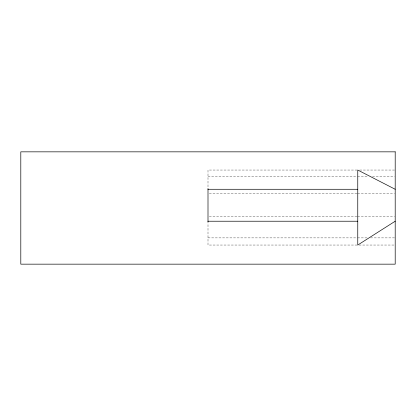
<?xml version="1.0" encoding="UTF-8"?>
<svg xmlns="http://www.w3.org/2000/svg" width="416" height="416" viewBox="0 0 416 416"><rect width="100%" height="100%" fill="white"/><g stroke="black" fill="none" stroke-linecap="round" stroke-linejoin="round"><path stroke-width="0.31" stroke-dasharray="2.08 1.56" d="M357.11 170.045L208 170.045L208 189.28M359.694 170.045L394.555 170.045M208 176.446L356.985 176.446M357.63 176.446L367.994 176.446M372.528 176.446L394.55 176.446M209.295 193.487L356.985 193.487M357.63 193.487L394.55 193.487M209.295 216.788L356.985 216.788M357.63 216.788L394.55 216.788M208 237.884L356.985 237.884M357.63 237.884L367.349 237.884M370.583 237.884L394.55 237.884M357.11 245.04L208 245.04L208 221.224M359.05 245.04L394.555 245.04"/><path stroke-width="0.62" d="M395.2 221.224L357.76 245.04L357.76 170.045L395.2 189.28M208 189.28L357.76 189.28M208 221.224L357.76 221.224M208 188.791L208 221.764M395.2 151.84L20.8 151.84L20.8 264.16L395.2 264.16L395.2 151.84"/></g></svg>
